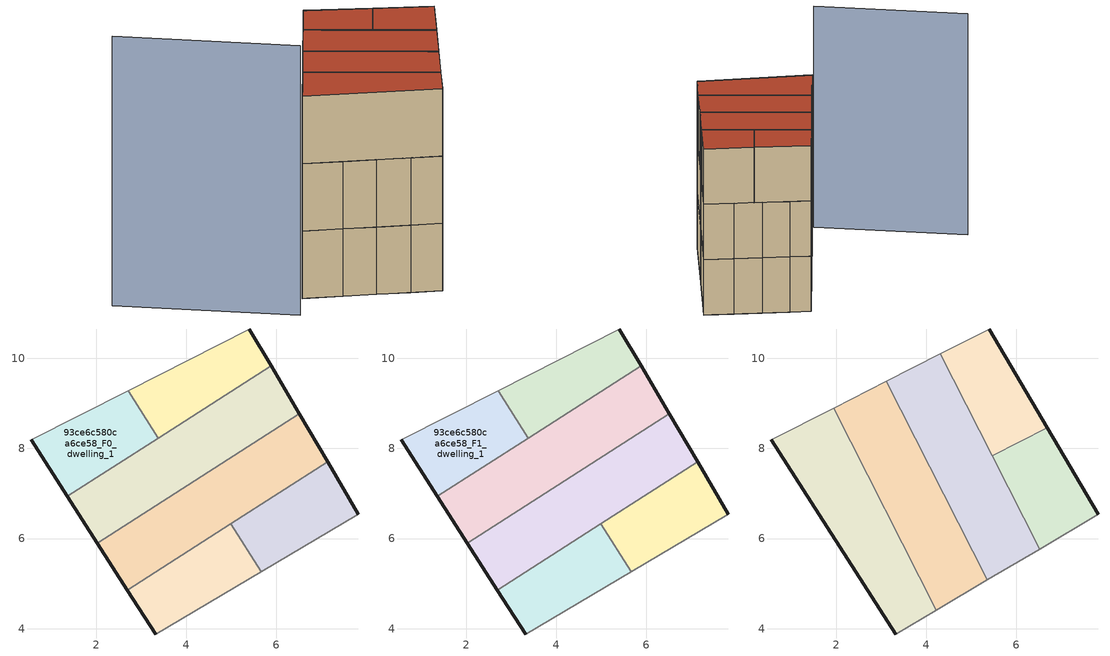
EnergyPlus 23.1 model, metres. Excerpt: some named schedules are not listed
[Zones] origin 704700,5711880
93ce6c580ca6ce58_F0_dwelling_0
 floor ground (EU_floor_Construction): 5.88,9.83 5.4,10.65 2.71,9.28 3.38,8.23 z0
 wall outside (EU_wall_Construction): 5.4,10.65 5.88,9.83 z0:3
 wall to 93ce6c580ca6ce58_F0_dwelling_1 (EU_wall_Construction): 3.38,8.23 2.71,9.28 z0:3
 wall adiabatic (EU_wall_Construction): 2.71,9.28 5.4,10.65 z0:3
 wall to 93ce6c580ca6ce58_F0_dwelling_2 (EU_wall_Construction): 5.88,9.83 3.38,8.23 z0:3
93ce6c580ca6ce58_F0_dwelling_1
 floor ground (EU_floor_Construction): 3.38,8.23 2.71,9.28 0.56,8.19 1.36,6.94 z0
 wall outside (EU_wall_Construction): 1.36,6.94 0.56,8.19 z0:3
 wall adiabatic (EU_wall_Construction): 0.56,8.19 2.71,9.28 z0:3
 wall to 93ce6c580ca6ce58_F0_dwelling_2 (EU_wall_Construction): 3.38,8.23 1.36,6.94 z0:3
93ce6c580ca6ce58_F0_dwelling_2
 floor ground (EU_floor_Construction): 6.51,8.77 5.88,9.83 1.36,6.94 2.03,5.9 z0
 wall outside (EU_wall_Construction): 2.03,5.9 1.36,6.94 / 5.88,9.83 6.51,8.77 z0:3
 wall to 93ce6c580ca6ce58_F0_dwelling_3 (EU_wall_Construction): 6.51,8.77 2.03,5.9 z0:3
93ce6c580ca6ce58_F0_dwelling_3
 floor ground (EU_floor_Construction): 7.14,7.7 6.51,8.77 2.03,5.9 2.7,4.86 z0
 wall outside (EU_wall_Construction): 2.7,4.86 2.03,5.9 / 6.51,8.77 7.14,7.7 z0:3
 wall to 93ce6c580ca6ce58_F0_dwelling_5 (EU_wall_Construction): 4.99,6.33 2.7,4.86 z0:3
 wall to 93ce6c580ca6ce58_F0_dwelling_4 (EU_wall_Construction): 7.14,7.7 4.99,6.33 z0:3
93ce6c580ca6ce58_F0_dwelling_4
 floor ground (EU_floor_Construction): 7.82,6.54 7.14,7.7 4.99,6.33 5.67,5.27 z0
 wall outside (EU_wall_Construction): 7.14,7.7 7.82,6.54 z0:3
 wall to 93ce6c580ca6ce58_F0_dwelling_5 (EU_wall_Construction): 5.67,5.27 4.99,6.33 z0:3
 wall adiabatic (EU_wall_Construction): 7.82,6.54 5.67,5.27 z0:3
93ce6c580ca6ce58_F0_dwelling_5
 floor ground (EU_floor_Construction): 5.67,5.27 4.99,6.33 2.7,4.86 3.32,3.88 z0
 wall outside (EU_wall_Construction): 3.32,3.88 2.7,4.86 z0:3
 wall adiabatic (EU_wall_Construction): 5.67,5.27 3.32,3.88 z0:3
93ce6c580ca6ce58_F1_dwelling_0
 floor to 93ce6c580ca6ce58_F0_dwelling_0 (EU_floor_Construction): 5.88,9.83 5.4,10.65 2.71,9.28 3.38,8.23 z3
 wall outside (EU_wall_Construction): 5.4,10.65 5.88,9.83 z3:6
 wall to 93ce6c580ca6ce58_F1_dwelling_1 (EU_wall_Construction): 3.38,8.23 2.71,9.28 z3:6
 wall adiabatic (EU_wall_Construction): 2.71,9.28 5.4,10.65 z3:6
 wall to 93ce6c580ca6ce58_F1_dwelling_2 (EU_wall_Construction): 5.88,9.83 3.38,8.23 z3:6
93ce6c580ca6ce58_F1_dwelling_1
 floor to 93ce6c580ca6ce58_F0_dwelling_1 (EU_floor_Construction): 3.38,8.23 2.71,9.28 0.56,8.19 1.36,6.94 z3
 wall outside (EU_wall_Construction): 1.36,6.94 0.56,8.19 z3:6
 wall adiabatic (EU_wall_Construction): 0.56,8.19 2.71,9.28 z3:6
 wall to 93ce6c580ca6ce58_F1_dwelling_2 (EU_wall_Construction): 3.38,8.23 1.36,6.94 z3:6
93ce6c580ca6ce58_F1_dwelling_2
 floor to 93ce6c580ca6ce58_F0_dwelling_2 (EU_floor_Construction): 6.51,8.77 5.88,9.83 1.36,6.94 2.03,5.9 z3
 wall outside (EU_wall_Construction): 2.03,5.9 1.36,6.94 / 5.88,9.83 6.51,8.77 z3:6
 wall to 93ce6c580ca6ce58_F1_dwelling_3 (EU_wall_Construction): 6.51,8.77 2.03,5.9 z3:6
93ce6c580ca6ce58_F1_dwelling_3
 floor to 93ce6c580ca6ce58_F0_dwelling_3 (EU_floor_Construction): 7.14,7.7 6.51,8.77 2.03,5.9 2.7,4.86 z3
 wall outside (EU_wall_Construction): 2.7,4.86 2.03,5.9 / 6.51,8.77 7.14,7.7 z3:6
 wall to 93ce6c580ca6ce58_F1_dwelling_5 (EU_wall_Construction): 4.99,6.33 2.7,4.86 z3:6
 wall to 93ce6c580ca6ce58_F1_dwelling_4 (EU_wall_Construction): 7.14,7.7 4.99,6.33 z3:6
 ceiling adiabatic (EU_roof_Construction): 3.11,6.6 3.68,5.48 2.7,4.86 2.03,5.9 z6; 6.51,8.77 5.36,8.04 5.93,6.93 4.79,6.2 4.23,7.31 3.74,7 z6
93ce6c580ca6ce58_F1_dwelling_4
 floor to 93ce6c580ca6ce58_F0_dwelling_4 (EU_floor_Construction): 7.82,6.54 7.14,7.7 4.99,6.33 5.67,5.27 z3
 wall outside (EU_wall_Construction): 7.14,7.7 7.82,6.54 z3:6
 wall to 93ce6c580ca6ce58_F1_dwelling_5 (EU_wall_Construction): 5.67,5.27 4.99,6.33 z3:6
 wall adiabatic (EU_wall_Construction): 7.82,6.54 5.67,5.27 z3:6
93ce6c580ca6ce58_F1_dwelling_5
 floor to 93ce6c580ca6ce58_F0_dwelling_5 (EU_floor_Construction): 5.67,5.27 4.99,6.33 2.7,4.86 3.32,3.88 z3
 wall outside (EU_wall_Construction): 3.32,3.88 2.7,4.86 z3:6
 wall adiabatic (EU_wall_Construction): 5.67,5.27 3.32,3.88 z3:6
 ceiling adiabatic (EU_roof_Construction): 3.68,5.48 4.22,4.41 3.32,3.88 2.7,4.86 z6
93ce6c580ca6ce58_F2_dwelling_0
 floor to 93ce6c580ca6ce58_F1_dwelling_1 (EU_floor_Construction): 2.55,7.7 1.94,8.89 0.56,8.19 1.37,6.94 z6
 floor to 93ce6c580ca6ce58_F1_dwelling_2 (EU_floor_Construction): 3.11,6.6 2.55,7.7 1.37,6.94 2.03,5.9 z6
 floor adiabatic (EU_floor_Construction): 4.22,4.41 3.11,6.6 2.03,5.9 1.78,6.29 3.32,3.88 z6
 wall outside (EU_wall_Construction): 3.32,3.88 0.56,8.19 z6:9
 wall adiabatic (EU_wall_Construction): 4.22,4.41 3.32,3.88 / 0.56,8.19 1.94,8.89 z6:9
 wall to 93ce6c580ca6ce58_F2_dwelling_1 (EU_wall_Construction): 1.94,8.89 4.22,4.41 z6:9
 roof outside (EU_roof_Construction): 1.94,8.89 4.22,4.41 3.32,3.88 0.56,8.19 z9
93ce6c580ca6ce58_F2_dwelling_1
 floor to 93ce6c580ca6ce58_F1_dwelling_3 (EU_floor_Construction): 4.79,6.2 4.23,7.31 3.11,6.6 3.68,5.48 z6
 floor to 93ce6c580ca6ce58_F1_dwelling_5 (EU_floor_Construction): 5.36,5.09 4.79,6.2 3.68,5.48 4.22,4.41 z6
 floor to 93ce6c580ca6ce58_F1_dwelling_0 (EU_floor_Construction): 3.67,8.41 3.12,9.49 2.71,9.28 3.38,8.23 z6
 floor to 93ce6c580ca6ce58_F1_dwelling_1 (EU_floor_Construction): 3.38,8.23 2.71,9.28 1.94,8.89 2.55,7.7 z6
 floor to 93ce6c580ca6ce58_F1_dwelling_2 (EU_floor_Construction): 4.23,7.31 3.67,8.41 2.55,7.7 3.11,6.6 z6
 wall adiabatic (EU_wall_Construction): 5.36,5.09 4.22,4.41 / 1.94,8.89 3.12,9.49 z6:9
 wall to 93ce6c580ca6ce58_F2_dwelling_2 (EU_wall_Construction): 3.12,9.49 5.36,5.09 z6:9
 roof outside (EU_roof_Construction): 3.12,9.49 5.36,5.09 4.22,4.41 1.94,8.89 z9
93ce6c580ca6ce58_F2_dwelling_2
 floor to 93ce6c580ca6ce58_F1_dwelling_0 (EU_floor_Construction): 4.8,9.14 4.32,10.1 3.12,9.49 3.67,8.41 z6
 floor to 93ce6c580ca6ce58_F1_dwelling_4 (EU_floor_Construction): 6.52,5.77 5.93,6.93 4.99,6.33 5.67,5.27 z6
 floor to 93ce6c580ca6ce58_F1_dwelling_5 (EU_floor_Construction): 5.67,5.27 4.99,6.33 4.79,6.2 5.36,5.09 z6
 floor to 93ce6c580ca6ce58_F1_dwelling_2 (EU_floor_Construction): 5.36,8.04 4.8,9.14 3.67,8.41 4.23,7.31 z6
 floor adiabatic (EU_floor_Construction): 5.93,6.93 5.04,8.68 5.36,8.04 4.23,7.31 4.79,6.2 z6
 wall adiabatic (EU_wall_Construction): 6.52,5.77 5.36,5.09 / 3.12,9.49 4.32,10.1 z6:9
 wall to 93ce6c580ca6ce58_F2_dwelling_3 (EU_wall_Construction): 4.32,10.1 5.46,7.84 z6:9
 wall to 93ce6c580ca6ce58_F2_dwelling_4 (EU_wall_Construction): 5.46,7.84 6.52,5.77 z6:9
 roof outside (EU_roof_Construction): 4.32,10.1 6.52,5.77 5.36,5.09 3.12,9.49 z9
93ce6c580ca6ce58_F2_dwelling_3
 floor to 93ce6c580ca6ce58_F1_dwelling_2 (EU_floor_Construction): 6.51,8.77 5.88,9.83 4.8,9.14 5.36,8.04 z6
 floor to 93ce6c580ca6ce58_F1_dwelling_0 (EU_floor_Construction): 5.88,9.83 5.4,10.65 4.32,10.1 4.8,9.14 z6
 floor to 93ce6c580ca6ce58_F1_dwelling_3 (EU_floor_Construction): 6.69,8.46 6.51,8.77 5.36,8.04 5.46,7.84 z6
 wall outside (EU_wall_Construction): 5.4,10.65 6.69,8.46 z6:9
 wall to 93ce6c580ca6ce58_F2_dwelling_4 (EU_wall_Construction): 6.69,8.46 5.46,7.84 z6:9
 wall adiabatic (EU_wall_Construction): 4.32,10.1 5.4,10.65 z6:9
 roof outside (EU_roof_Construction): 5.4,10.65 6.69,8.46 5.46,7.84 4.32,10.1 z9
93ce6c580ca6ce58_F2_dwelling_4
 floor to 93ce6c580ca6ce58_F1_dwelling_4 (EU_floor_Construction): 7.82,6.54 7.14,7.7 5.93,6.93 6.52,5.77 z6
 floor to 93ce6c580ca6ce58_F1_dwelling_3 (EU_floor_Construction): 7.14,7.7 6.69,8.46 5.46,7.84 5.93,6.93 z6
 wall outside (EU_wall_Construction): 6.69,8.46 7.82,6.54 z6:9
 wall adiabatic (EU_wall_Construction): 7.82,6.54 6.52,5.77 z6:9
 roof outside (EU_roof_Construction): 6.69,8.46 7.82,6.54 6.52,5.77 5.46,7.84 z9
shading: -0.4,7.8 -3,14.13 z0:12
[Building]
EU S2 Campaign: North Axis=0; Terrain=City; Solar Distribution=FullExterior
[Site:Location]
London: Latitude=51.5; Longitude=-0.5; Time Zone=0; Elevation=25
[SizingPeriod:WeatherFileDays]
AnnualSizingPeriod: Begin Month=1; Begin Day of Month=1; End Month=12; End Day of Month=31; Day of Week for Start Day=Monday; Use Weather File Daylight Saving Period=No; Use Weather File Rain and Snow Indicators=No
[MATERIAL]
EU_InternalMass_Material: Roughness=MediumRough; Thickness=0.1; Conductivity=1; Density=1800; Specific Heat=900; Thermal Absorptance=0.9; Solar Absorptance=0.7; Visible Absorptance=0.7
[MATERIAL:NOMASS] Roughness=MediumRough; Thermal Absorptance=0.9; Solar Absorptance=0.7; Visible Absorptance=0.7
Name | Thermal Resistance
EU_wall_NoMass | 1.04674
EU_roof_NoMass | 4.32442
EU_floor_NoMass | 2.04616
[CONSTRUCTION]
EU_wall_Construction: EU_wall_NoMass
EU_roof_Construction: EU_roof_NoMass
EU_floor_Construction: EU_floor_NoMass
EU_InternalMass_Construction: EU_InternalMass_Material
[ZONE] Type=1; Multiplier=1; Ceiling Height=autocalculate; Floor Area=autocalculate; Part of Total Floor Area=Yes
Name | Volume
93ce6c580ca6ce58_F0_dwelling_0; 93ce6c580ca6ce58_F1_dwelling_0 | 9.85767
93ce6c580ca6ce58_F2_dwelling_0 | 19.7087
93ce6c580ca6ce58_F0_dwelling_1; 93ce6c580ca6ce58_F1_dwelling_1 | 9.8562
93ce6c580ca6ce58_F2_dwelling_1; 93ce6c580ca6ce58_F0_dwelling_2; 93ce6c580ca6ce58_F1_dwelling_2 | 19.7109
93ce6c580ca6ce58_F2_dwelling_2 | 19.6941
93ce6c580ca6ce58_F0_dwelling_3; 93ce6c580ca6ce58_F1_dwelling_3 | 19.7
93ce6c580ca6ce58_F2_dwelling_3 | 9.84961
93ce6c580ca6ce58_F0_dwelling_4; 93ce6c580ca6ce58_F1_dwelling_4; 93ce6c580ca6ce58_F0_dwelling_5; 93ce6c580ca6ce58_F1_dwelling_5 | 9.85327
93ce6c580ca6ce58_F2_dwelling_4 | 9.85547
[INTERNALMASS] Construction=EU_InternalMass_Construction
Name | Zone or ZoneList | Surface Area
93ce6c580ca6ce58_F0_dwelling_0_EU_InternalMass | 93ce6c580ca6ce58_F0_dwelling_0 | 3.28575
93ce6c580ca6ce58_F0_dwelling_1_EU_InternalMass | 93ce6c580ca6ce58_F0_dwelling_1 | 3.28532
93ce6c580ca6ce58_F0_dwelling_2_EU_InternalMass | 93ce6c580ca6ce58_F0_dwelling_2 | 6.57001
93ce6c580ca6ce58_F0_dwelling_3_EU_InternalMass | 93ce6c580ca6ce58_F0_dwelling_3 | 6.56671
93ce6c580ca6ce58_F0_dwelling_4_EU_InternalMass | 93ce6c580ca6ce58_F0_dwelling_4 | 3.28446
93ce6c580ca6ce58_F0_dwelling_5_EU_InternalMass | 93ce6c580ca6ce58_F0_dwelling_5 | 3.28441
93ce6c580ca6ce58_F1_dwelling_0_EU_InternalMass | 93ce6c580ca6ce58_F1_dwelling_0 | 3.28575
93ce6c580ca6ce58_F1_dwelling_1_EU_InternalMass | 93ce6c580ca6ce58_F1_dwelling_1 | 3.28532
93ce6c580ca6ce58_F1_dwelling_2_EU_InternalMass | 93ce6c580ca6ce58_F1_dwelling_2 | 6.57001
93ce6c580ca6ce58_F1_dwelling_3_EU_InternalMass | 93ce6c580ca6ce58_F1_dwelling_3 | 6.56671
93ce6c580ca6ce58_F1_dwelling_4_EU_InternalMass | 93ce6c580ca6ce58_F1_dwelling_4 | 3.28446
93ce6c580ca6ce58_F1_dwelling_5_EU_InternalMass | 93ce6c580ca6ce58_F1_dwelling_5 | 3.28441
93ce6c580ca6ce58_F2_dwelling_0_EU_InternalMass | 93ce6c580ca6ce58_F2_dwelling_0 | 6.56956
93ce6c580ca6ce58_F2_dwelling_1_EU_InternalMass | 93ce6c580ca6ce58_F2_dwelling_1 | 6.57014
93ce6c580ca6ce58_F2_dwelling_2_EU_InternalMass | 93ce6c580ca6ce58_F2_dwelling_2 | 6.56463
93ce6c580ca6ce58_F2_dwelling_3_EU_InternalMass | 93ce6c580ca6ce58_F2_dwelling_3 | 3.28358
93ce6c580ca6ce58_F2_dwelling_4_EU_InternalMass | 93ce6c580ca6ce58_F2_dwelling_4 | 3.28498
[OTHEREQUIPMENT] Fuel Type=Electricity; Design Level Calculation Method=Watts/Area; Power per Zone Floor Area=1; Fraction Latent=0; Fraction Radiant=0; Fraction Lost=0; Carbon Dioxide Generation Rate=0; EndUse Subcategory=EU_Step8_InternalGains
Name | Zone or ZoneList or Space or SpaceList | Schedule
EU_Step8_InternalGain_93ce6c580ca6ce58_F0_dwelling_0_f000 | 93ce6c580ca6ce58_F0_dwelling_0 | EU_Step8_GainSchedule_93ce6c580ca6ce58_F0_dwelling_0_f000
EU_Step8_InternalGain_93ce6c580ca6ce58_F0_dwelling_1_f000 | 93ce6c580ca6ce58_F0_dwelling_1 | EU_Step8_GainSchedule_93ce6c580ca6ce58_F0_dwelling_1_f000
EU_Step8_InternalGain_93ce6c580ca6ce58_F0_dwelling_2_f000 | 93ce6c580ca6ce58_F0_dwelling_2 | EU_Step8_GainSchedule_93ce6c580ca6ce58_F0_dwelling_2_f000
EU_Step8_InternalGain_93ce6c580ca6ce58_F0_dwelling_3_f000 | 93ce6c580ca6ce58_F0_dwelling_3 | EU_Step8_GainSchedule_93ce6c580ca6ce58_F0_dwelling_3_f000
EU_Step8_InternalGain_93ce6c580ca6ce58_F0_dwelling_4_f000 | 93ce6c580ca6ce58_F0_dwelling_4 | EU_Step8_GainSchedule_93ce6c580ca6ce58_F0_dwelling_4_f000
EU_Step8_InternalGain_93ce6c580ca6ce58_F0_dwelling_5_f000 | 93ce6c580ca6ce58_F0_dwelling_5 | EU_Step8_GainSchedule_93ce6c580ca6ce58_F0_dwelling_5_f000
EU_Step8_InternalGain_93ce6c580ca6ce58_F1_dwelling_0_f000 | 93ce6c580ca6ce58_F1_dwelling_0 | EU_Step8_GainSchedule_93ce6c580ca6ce58_F1_dwelling_0_f000
EU_Step8_InternalGain_93ce6c580ca6ce58_F1_dwelling_1_f000 | 93ce6c580ca6ce58_F1_dwelling_1 | EU_Step8_GainSchedule_93ce6c580ca6ce58_F1_dwelling_1_f000
EU_Step8_InternalGain_93ce6c580ca6ce58_F1_dwelling_2_f000 | 93ce6c580ca6ce58_F1_dwelling_2 | EU_Step8_GainSchedule_93ce6c580ca6ce58_F1_dwelling_2_f000
EU_Step8_InternalGain_93ce6c580ca6ce58_F1_dwelling_3_f000 | 93ce6c580ca6ce58_F1_dwelling_3 | EU_Step8_GainSchedule_93ce6c580ca6ce58_F1_dwelling_3_f000
EU_Step8_InternalGain_93ce6c580ca6ce58_F1_dwelling_4_f000 | 93ce6c580ca6ce58_F1_dwelling_4 | EU_Step8_GainSchedule_93ce6c580ca6ce58_F1_dwelling_4_f000
EU_Step8_InternalGain_93ce6c580ca6ce58_F1_dwelling_5_f000 | 93ce6c580ca6ce58_F1_dwelling_5 | EU_Step8_GainSchedule_93ce6c580ca6ce58_F1_dwelling_5_f000
EU_Step8_InternalGain_93ce6c580ca6ce58_F2_dwelling_0_f000 | 93ce6c580ca6ce58_F2_dwelling_0 | EU_Step8_GainSchedule_93ce6c580ca6ce58_F2_dwelling_0_f000
EU_Step8_InternalGain_93ce6c580ca6ce58_F2_dwelling_1_f000 | 93ce6c580ca6ce58_F2_dwelling_1 | EU_Step8_GainSchedule_93ce6c580ca6ce58_F2_dwelling_1_f000
EU_Step8_InternalGain_93ce6c580ca6ce58_F2_dwelling_2_f000 | 93ce6c580ca6ce58_F2_dwelling_2 | EU_Step8_GainSchedule_93ce6c580ca6ce58_F2_dwelling_2_f000
EU_Step8_InternalGain_93ce6c580ca6ce58_F2_dwelling_3_f000 | 93ce6c580ca6ce58_F2_dwelling_3 | EU_Step8_GainSchedule_93ce6c580ca6ce58_F2_dwelling_3_f000
EU_Step8_InternalGain_93ce6c580ca6ce58_F2_dwelling_4_f000 | 93ce6c580ca6ce58_F2_dwelling_4 | EU_Step8_GainSchedule_93ce6c580ca6ce58_F2_dwelling_4_f000
[ZONEVENTILATION:DESIGNFLOWRATE] Schedule=EU_AlwaysOn; Design Flow Rate Calculation Method=AirChanges/Hour; Air Changes per Hour=0.488719; Ventilation Type=Natural; Fan Pressure Rise=0; Fan Total Efficiency=1; Constant Term Coefficient=1; Temperature Term Coefficient=0; Velocity Term Coefficient=0; Velocity Squared Term Coefficient=0; Minimum Indoor Temperature=-100; Maximum Indoor Temperature=100; Delta Temperature=-100; Minimum Outdoor Temperature=-100; Maximum Outdoor Temperature=100; Maximum Wind Speed=40
Name | Zone or ZoneList or Space or SpaceList
EU_ConstantAir_93ce6c580ca6ce58_F0_dwelling_0 | 93ce6c580ca6ce58_F0_dwelling_0
EU_ConstantAir_93ce6c580ca6ce58_F0_dwelling_1 | 93ce6c580ca6ce58_F0_dwelling_1
EU_ConstantAir_93ce6c580ca6ce58_F0_dwelling_2 | 93ce6c580ca6ce58_F0_dwelling_2
EU_ConstantAir_93ce6c580ca6ce58_F0_dwelling_3 | 93ce6c580ca6ce58_F0_dwelling_3
EU_ConstantAir_93ce6c580ca6ce58_F0_dwelling_4 | 93ce6c580ca6ce58_F0_dwelling_4
EU_ConstantAir_93ce6c580ca6ce58_F0_dwelling_5 | 93ce6c580ca6ce58_F0_dwelling_5
EU_ConstantAir_93ce6c580ca6ce58_F1_dwelling_0 | 93ce6c580ca6ce58_F1_dwelling_0
EU_ConstantAir_93ce6c580ca6ce58_F1_dwelling_1 | 93ce6c580ca6ce58_F1_dwelling_1
EU_ConstantAir_93ce6c580ca6ce58_F1_dwelling_2 | 93ce6c580ca6ce58_F1_dwelling_2
EU_ConstantAir_93ce6c580ca6ce58_F1_dwelling_3 | 93ce6c580ca6ce58_F1_dwelling_3
EU_ConstantAir_93ce6c580ca6ce58_F1_dwelling_4 | 93ce6c580ca6ce58_F1_dwelling_4
EU_ConstantAir_93ce6c580ca6ce58_F1_dwelling_5 | 93ce6c580ca6ce58_F1_dwelling_5
EU_ConstantAir_93ce6c580ca6ce58_F2_dwelling_0 | 93ce6c580ca6ce58_F2_dwelling_0
EU_ConstantAir_93ce6c580ca6ce58_F2_dwelling_1 | 93ce6c580ca6ce58_F2_dwelling_1
EU_ConstantAir_93ce6c580ca6ce58_F2_dwelling_2 | 93ce6c580ca6ce58_F2_dwelling_2
EU_ConstantAir_93ce6c580ca6ce58_F2_dwelling_3 | 93ce6c580ca6ce58_F2_dwelling_3
EU_ConstantAir_93ce6c580ca6ce58_F2_dwelling_4 | 93ce6c580ca6ce58_F2_dwelling_4
[HVACTEMPLATE:THERMOSTAT] Constant Heating Setpoint=20; Constant Cooling Setpoint=50
EU_HeatOnly_93ce6c580ca6ce58_F0_dwelling_0; EU_HeatOnly_93ce6c580ca6ce58_F0_dwelling_1; EU_HeatOnly_93ce6c580ca6ce58_F0_dwelling_2; EU_HeatOnly_93ce6c580ca6ce58_F0_dwelling_3; EU_HeatOnly_93ce6c580ca6ce58_F0_dwelling_4; EU_HeatOnly_93ce6c580ca6ce58_F0_dwelling_5; EU_HeatOnly_93ce6c580ca6ce58_F1_dwelling_0; EU_HeatOnly_93ce6c580ca6ce58_F1_dwelling_1; EU_HeatOnly_93ce6c580ca6ce58_F1_dwelling_2; EU_HeatOnly_93ce6c580ca6ce58_F1_dwelling_3; EU_HeatOnly_93ce6c580ca6ce58_F1_dwelling_4; EU_HeatOnly_93ce6c580ca6ce58_F1_dwelling_5; EU_HeatOnly_93ce6c580ca6ce58_F2_dwelling_0; EU_HeatOnly_93ce6c580ca6ce58_F2_dwelling_1; EU_HeatOnly_93ce6c580ca6ce58_F2_dwelling_2; EU_HeatOnly_93ce6c580ca6ce58_F2_dwelling_3; EU_HeatOnly_93ce6c580ca6ce58_F2_dwelling_4
[HVACTEMPLATE:ZONE:IDEALLOADSAIRSYSTEM] System Availability Schedule=EU_AlwaysOn; Maximum Heating Supply Air Temperature=50; Minimum Cooling Supply Air Temperature=13; Maximum Heating Supply Air Humidity Ratio=0.0156; Minimum Cooling Supply Air Humidity Ratio=0.0077; Heating Limit=NoLimit; Cooling Limit=NoLimit; Heating Availability Schedule=EU_AlwaysOn; Cooling Availability Schedule=EU_CoolingOff; Dehumidification Control Type=ConstantSensibleHeatRatio; Cooling Sensible Heat Ratio=0.7; Dehumidification Setpoint=60; Humidification Control Type=None; Humidification Setpoint=30; Outdoor Air Method=None; Outdoor Air Flow Rate per Person=0.00944; Outdoor Air Flow Rate per Zone Floor Area=0; Outdoor Air Flow Rate per Zone=0; Demand Controlled Ventilation Type=None; Outdoor Air Economizer Type=NoEconomizer; Heat Recovery Type=None; Sensible Heat Recovery Effectiveness=0.7; Latent Heat Recovery Effectiveness=0.65
Name | Template Thermostat
93ce6c580ca6ce58_F0_dwelling_0 | EU_HeatOnly_93ce6c580ca6ce58_F0_dwelling_0
93ce6c580ca6ce58_F0_dwelling_1 | EU_HeatOnly_93ce6c580ca6ce58_F0_dwelling_1
93ce6c580ca6ce58_F0_dwelling_2 | EU_HeatOnly_93ce6c580ca6ce58_F0_dwelling_2
93ce6c580ca6ce58_F0_dwelling_3 | EU_HeatOnly_93ce6c580ca6ce58_F0_dwelling_3
93ce6c580ca6ce58_F0_dwelling_4 | EU_HeatOnly_93ce6c580ca6ce58_F0_dwelling_4
93ce6c580ca6ce58_F0_dwelling_5 | EU_HeatOnly_93ce6c580ca6ce58_F0_dwelling_5
93ce6c580ca6ce58_F1_dwelling_0 | EU_HeatOnly_93ce6c580ca6ce58_F1_dwelling_0
93ce6c580ca6ce58_F1_dwelling_1 | EU_HeatOnly_93ce6c580ca6ce58_F1_dwelling_1
93ce6c580ca6ce58_F1_dwelling_2 | EU_HeatOnly_93ce6c580ca6ce58_F1_dwelling_2
93ce6c580ca6ce58_F1_dwelling_3 | EU_HeatOnly_93ce6c580ca6ce58_F1_dwelling_3
93ce6c580ca6ce58_F1_dwelling_4 | EU_HeatOnly_93ce6c580ca6ce58_F1_dwelling_4
93ce6c580ca6ce58_F1_dwelling_5 | EU_HeatOnly_93ce6c580ca6ce58_F1_dwelling_5
93ce6c580ca6ce58_F2_dwelling_0 | EU_HeatOnly_93ce6c580ca6ce58_F2_dwelling_0
93ce6c580ca6ce58_F2_dwelling_1 | EU_HeatOnly_93ce6c580ca6ce58_F2_dwelling_1
